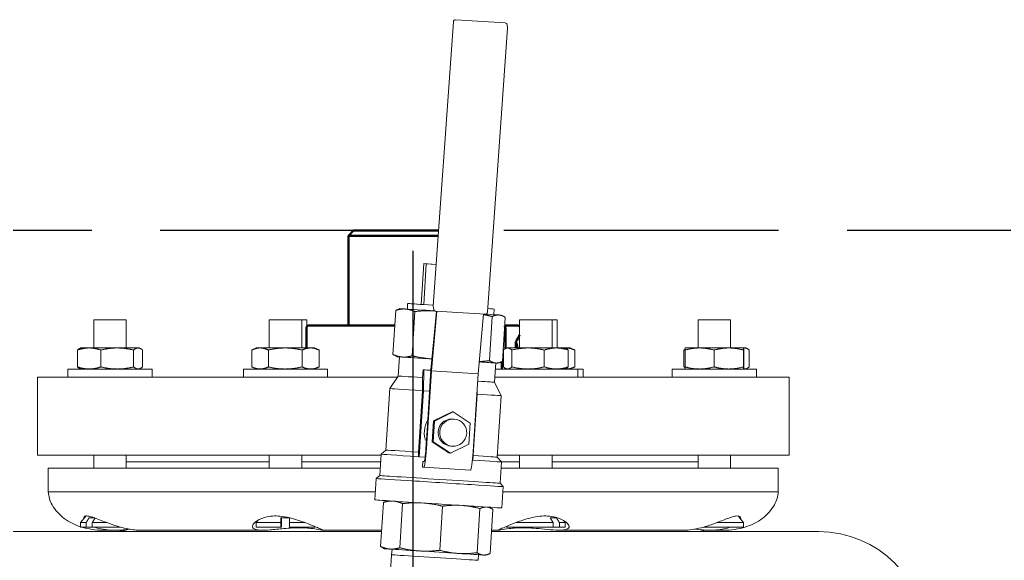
# Model space of a CAD drawing. Header units: inches. Extents: x 17 to 469, y 7 to 301.
# Drawn here: x 91.15 to 100.65, y 128.84 to 134.06 of the extents above; entities that cross this region are included whole.
import ezdxf

# ---------------------------------------------------------------- set-up
doc = ezdxf.new("R2010")
doc.units = ezdxf.units.IN
doc.header["$LTSCALE"] = 14
doc.header["$MEASUREMENT"] = 0
doc.linetypes.add('CHAIN', pattern=[0.7087, 0.4724, -0.0591, 0.1181, -0.0591])
doc.linetypes.add('DASHED_SPACE', pattern=[0.2067, 0.1654, -0.0413])
doc.layers.add('Centerline', color=5, linetype='CHAIN', lineweight=25, true_color=0x0000ff)
doc.layers.add('Sketch Geometry (ANSI)', color=7, linetype='Continuous', lineweight=25)
doc.layers.add('Visible (ANSI)', color=7, linetype='Continuous', lineweight=50)

msp = doc.modelspace()

# ---------------------------------------------------------------- linework, layer by layer
at = {"layer": 'Centerline', "ltscale": 0.952448}
msp.add_line((94.945344, 43.202517), (94.945344, 131.83052), dxfattribs=at)
at = {"layer": 'Sketch Geometry (ANSI)', "linetype": 'DASHED_SPACE', "ltscale": 1.144592}
msp.add_line((124.966047, 132.024211), (28.911648, 132.024211), dxfattribs=at)
at = {"layer": 'Visible (ANSI)', "linetype": 'Continuous', "lineweight": 18}
for p, q in [((95.137471, 131.299495), (95.331844, 134.039056)), ((95.354005, 134.058415), (95.830037, 134.027967)), ((95.853899, 133.980038), (95.849351, 134.010238)), ((95.659706, 131.23589), (95.85408, 133.975451)), ((95.047216, 131.705387), (95.022068, 131.312491)), ((95.070938, 131.703561), (95.045789, 131.310665)), ((95.047216, 131.705387), (95.165731, 131.697804)), ((95.070938, 131.703561), (95.047216, 131.705387)), ((95.165709, 131.697497), (95.070938, 131.703561)), ((94.776405, 131.254959), (94.74917, 130.829482)), ((94.816245, 131.271297), (94.790625, 131.261289)), ((94.889135, 131.266631), (94.890904, 131.320739)), ((94.960495, 131.242974), (94.933261, 130.817496)), ((95.045789, 131.310665), (95.022068, 131.312491)), ((95.137845, 131.304774), (95.045789, 131.310665)), ((95.115913, 130.681432), (95.168431, 131.246537)), ((95.172989, 131.246245), (95.119582, 130.671569)), ((95.142199, 131.264707), (95.137651, 131.294908)), ((95.637546, 131.21653), (95.161514, 131.246979)), ((95.721353, 131.213362), (95.726497, 131.267254)), ((92.176329, 131.164212), (91.863829, 131.164212)), ((91.863829, 130.892212), (91.863829, 131.164212)), ((92.176329, 130.892212), (92.176329, 131.164212)), ((93.868837, 131.164212), (93.556337, 131.164212)), ((93.556337, 130.892212), (93.556337, 131.164212)), ((93.868837, 130.892212), (93.868837, 131.164212)), ((93.91971, 131.164212), (93.868837, 131.164212)), ((93.91971, 131.1), (93.91971, 131.164212)), ((95.569648, 130.642781), (95.623056, 131.217457)), ((95.706686, 131.195245), (95.679452, 130.769767)), ((95.794243, 131.208697), (95.818764, 131.195293)), ((95.831678, 131.18746), (95.804444, 130.761982)), ((96.283478, 131.164212), (95.970978, 131.164212)), ((95.970978, 130.892212), (95.970978, 131.164212)), ((96.334351, 131.164212), (96.283478, 131.164212)), ((96.283478, 130.892212), (96.283478, 131.164212)), ((96.334351, 130.892212), (96.334351, 131.164212)), ((98.005787, 131.164212), (97.693287, 131.164212)), ((97.693287, 130.892212), (97.693287, 131.164212)), ((98.005787, 130.892212), (98.005787, 131.164212)), ((91.705384, 130.871905), (91.705384, 130.709519)), ((91.738579, 130.892212), (91.727954, 130.887258)), ((91.819299, 130.892212), (91.738579, 130.892212)), ((92.090561, 130.892212), (91.819299, 130.892212)), ((91.933213, 130.871905), (91.933213, 130.709519)), ((92.291341, 130.892212), (92.090561, 130.892212)), ((92.247908, 130.871905), (92.247908, 130.709519)), ((92.301579, 130.892212), (92.291341, 130.892212)), ((92.301579, 130.892212), (92.312203, 130.887258)), ((92.334773, 130.871905), (92.334773, 130.709519)), ((93.387551, 130.871905), (93.387551, 130.709519)), ((93.431087, 130.892212), (93.389156, 130.872659)), ((93.467582, 130.892212), (93.431087, 130.892212)), ((93.710131, 130.892212), (93.467582, 130.892212)), ((93.547613, 130.871905), (93.547613, 130.709519)), ((93.955136, 130.892212), (93.710131, 130.892212)), ((93.872649, 130.871905), (93.872649, 130.709519)), ((93.994087, 130.892212), (93.955136, 130.892212)), ((93.994087, 130.892212), (94.036018, 130.872659)), ((94.037623, 130.871905), (94.037623, 130.709519)), ((95.814001, 130.871905), (95.814001, 130.709519)), ((95.845728, 130.892212), (95.836466, 130.887893)), ((95.854694, 130.892212), (95.845728, 130.892212)), ((96.052, 130.892212), (95.854694, 130.892212)), ((95.895387, 130.871905), (95.895387, 130.709519)), ((96.324534, 130.892212), (96.052, 130.892212)), ((96.208613, 130.871905), (96.208613, 130.709519)), ((96.408728, 130.892212), (96.324534, 130.892212)), ((96.420649, 130.892212), (96.408728, 130.892212)), ((96.408728, 130.892212), (96.417989, 130.887893)), ((96.459601, 130.892212), (96.420649, 130.892212)), ((96.440454, 130.871905), (96.440454, 130.709519)), ((96.459601, 130.892212), (96.501532, 130.872659)), ((96.503136, 130.871905), (96.503136, 130.709519)), ((97.555914, 130.871905), (97.555914, 130.709519)), ((97.566629, 130.871905), (97.566629, 130.709519)), ((97.568037, 130.892212), (97.568026, 130.892207)), ((97.706665, 130.892212), (97.568037, 130.892212)), ((97.988154, 130.892212), (97.706665, 130.892212)), ((97.8467, 130.871905), (97.8467, 130.709519)), ((98.131026, 130.892212), (97.988154, 130.892212)), ((98.129608, 130.871905), (98.129608, 130.709519)), ((98.131037, 130.892212), (98.131026, 130.892212)), ((98.141871, 130.892212), (98.131037, 130.892212)), ((98.131037, 130.892212), (98.131047, 130.892207)), ((98.132444, 130.871905), (98.132444, 130.709519)), ((98.152109, 130.892212), (98.141871, 130.892212)), ((98.152109, 130.892212), (98.162733, 130.887258)), ((98.185304, 130.871905), (98.185304, 130.709519)), ((94.786606, 130.808244), (94.762084, 130.821648)), ((94.7992, 130.621458), (94.81105, 130.806594)), ((92.426079, 130.689212), (91.614079, 130.689212)), ((91.614079, 130.689212), (91.614079, 130.609212)), ((91.738579, 130.689212), (91.727954, 130.694166)), ((92.301579, 130.689212), (92.312203, 130.694166)), ((92.426079, 130.689212), (92.426079, 130.609212)), ((94.118587, 130.689212), (93.306587, 130.689212)), ((93.306587, 130.689212), (93.306587, 130.609212)), ((93.431087, 130.689212), (93.389156, 130.708765)), ((93.994087, 130.689212), (94.036018, 130.708765)), ((94.118587, 130.689212), (94.118587, 130.609212)), ((95.035377, 130.606115), (95.040206, 130.681548)), ((95.040206, 130.681548), (95.046467, 130.681103)), ((95.046467, 130.681103), (95.042761, 130.479296)), ((95.046467, 130.681103), (95.115609, 130.676681)), ((95.078162, 130.091639), (95.115913, 130.681432)), ((95.728298, 130.561989), (95.740149, 130.747124)), ((96.533228, 130.689212), (95.736442, 130.689212)), ((95.764604, 130.745644), (95.790223, 130.755652)), ((95.845728, 130.689212), (95.836466, 130.693531)), ((96.408728, 130.689212), (96.417989, 130.693531)), ((96.459601, 130.689212), (96.501532, 130.708765)), ((96.584101, 130.689212), (96.533228, 130.689212)), ((96.533228, 130.689212), (96.533228, 130.609212)), ((96.584101, 130.689212), (96.584101, 130.609212)), ((98.255537, 130.689212), (97.443537, 130.689212)), ((97.443537, 130.689212), (97.443537, 130.609212)), ((97.568037, 130.689212), (97.568026, 130.689217)), ((98.131037, 130.689212), (98.131047, 130.689217)), ((98.152109, 130.689212), (98.162733, 130.694166)), ((98.255537, 130.689212), (98.255537, 130.609212)), ((91.320344, 130.609212), (94.791044, 130.609212)), ((91.320344, 130.609212), (91.320344, 129.859212)), ((94.7992, 130.621459), (94.718567, 130.500382)), ((95.119582, 130.671569), (95.071551, 129.921183)), ((95.569648, 130.642781), (95.119582, 130.671569)), ((95.521617, 129.892395), (95.569648, 130.642781)), ((95.731321, 130.609212), (98.570344, 130.609212)), ((98.570344, 130.609212), (98.570344, 129.859212)), ((94.680642, 129.907885), (94.718567, 130.500382)), ((95.560338, 130.446189), (95.561655, 130.517896)), ((95.728298, 130.561989), (95.792837, 130.43162)), ((94.996116, 129.887418), (95.034041, 130.479915)), ((95.042761, 130.479296), (95.002049, 129.843246)), ((95.042761, 130.479296), (95.102729, 130.47546)), ((95.519625, 129.81014), (95.560338, 130.446189)), ((95.557078, 130.446398), (95.560338, 130.446189)), ((95.754912, 129.839122), (95.792837, 130.43162)), ((95.14079, 130.188267), (95.320309, 130.277448)), ((95.14935, 130.187659), (95.32887, 130.27684)), ((95.32887, 130.27684), (95.320309, 130.277448)), ((95.340268, 130.205439), (95.325287, 130.206504)), ((95.32887, 130.27684), (95.495555, 130.165514)), ((95.127956, 129.987759), (95.14079, 130.188267)), ((95.136516, 129.987151), (95.14935, 130.187659)), ((95.14935, 130.187659), (95.14079, 130.188267)), ((95.495555, 130.165514), (95.482721, 129.965006)), ((95.067271, 129.921487), (95.078162, 130.091639)), ((95.136516, 129.987151), (95.127956, 129.987759)), ((95.24417, 129.910142), (95.127956, 129.987759)), ((95.303201, 129.875825), (95.136516, 129.987151)), ((95.482721, 129.965006), (95.303201, 129.875825)), ((95.321764, 129.945096), (95.306783, 129.946161)), ((91.320344, 129.859212), (94.633797, 129.859212)), ((91.863829, 129.734212), (91.863829, 129.859212)), ((92.176329, 129.734212), (92.176329, 129.859212)), ((93.556337, 129.734212), (93.556337, 129.859212)), ((93.868837, 129.734212), (93.868837, 129.859212)), ((94.62113, 129.66132), (94.634303, 129.867121)), ((94.680642, 129.907885), (94.634303, 129.867121)), ((95.002049, 129.843246), (94.997212, 129.84359)), ((95.059583, 129.839566), (95.002049, 129.843246)), ((95.303201, 129.875825), (95.294436, 129.876448)), ((95.754912, 129.839123), (95.795676, 129.792784)), ((95.756198, 129.859212), (98.570344, 129.859212)), ((95.970978, 129.734212), (95.970978, 129.859212)), ((96.283478, 129.734212), (96.283478, 129.859212)), ((97.693287, 129.734212), (97.693287, 129.859212)), ((98.005787, 129.734212), (98.005787, 129.859212)), ((91.425344, 129.734212), (94.625795, 129.734212)), ((91.425344, 129.734212), (91.425344, 129.506014)), ((92.176329, 129.795033), (93.556337, 129.795033)), ((93.868837, 129.795033), (94.629689, 129.795033)), ((95.035524, 129.743974), (95.038994, 129.798185)), ((95.045967, 129.743232), (95.035524, 129.743974)), ((95.038994, 129.798185), (95.049437, 129.797443)), ((95.049786, 129.797495), (95.038994, 129.798185)), ((95.045975, 129.743232), (95.496041, 129.714444)), ((95.519625, 129.81014), (95.514792, 129.810449)), ((95.782503, 129.586982), (95.795676, 129.792783)), ((95.791927, 129.734212), (98.465344, 129.734212)), ((95.793697, 129.795033), (95.970978, 129.795033)), ((96.283478, 129.795033), (97.693287, 129.795033)), ((98.465344, 129.734212), (98.465344, 129.506014)), ((94.575438, 129.426912), (94.588611, 129.632713)), ((94.62113, 129.66132), (94.588611, 129.632714)), ((95.782503, 129.586982), (95.811109, 129.554464)), ((95.797936, 129.348663), (95.811109, 129.554464)), ((91.425344, 129.506014), (94.580501, 129.506014)), ((95.808008, 129.506014), (98.465344, 129.506014)), ((94.630614, 128.977272), (94.657848, 129.40275)), ((94.697237, 129.418911), (94.672069, 129.40908)), ((94.814705, 128.965287), (94.841939, 129.390764)), ((95.20004, 128.940552), (95.227274, 129.36603)), ((95.676112, 129.356255), (95.700208, 129.343084)), ((91.79129, 129.271766), (91.736079, 129.208252)), ((91.875184, 129.252212), (91.817912, 129.252212)), ((93.752472, 129.252212), (93.668475, 129.252212)), ((95.560896, 128.917558), (95.58813, 129.343035)), ((95.685887, 128.909773), (95.713121, 129.33525)), ((96.326924, 129.252212), (96.267011, 129.252212)), ((98.078434, 129.271641), (98.095323, 129.252212)), ((98.095323, 129.252212), (98.091332, 129.252212)), ((91.790305, 129.208252), (91.736079, 129.208252)), ((91.736079, 129.164212), (91.736079, 129.208252)), ((91.790305, 129.164212), (91.736079, 129.164212)), ((91.790305, 129.164212), (91.790305, 129.208252)), ((91.849181, 129.164212), (91.790305, 129.164212)), ((91.849181, 129.208252), (91.849181, 129.164212)), ((91.988913, 129.208252), (91.849181, 129.208252)), ((92.120273, 129.164212), (91.849181, 129.164212)), ((93.448058, 129.230651), (93.428587, 129.208252)), ((93.668138, 129.208252), (93.428587, 129.208252)), ((93.428587, 129.164212), (93.428587, 129.208252)), ((93.668138, 129.164212), (93.428587, 129.164212)), ((93.668138, 129.164212), (93.668138, 129.208252)), ((93.67304, 129.164212), (93.668138, 129.164212)), ((93.67304, 129.208252), (93.67304, 129.164212)), ((93.752134, 129.208252), (93.752134, 129.164212)), ((93.899397, 129.208252), (93.752134, 129.208252)), ((93.996587, 129.164212), (93.752134, 129.164212)), ((93.996587, 129.164212), (93.996587, 129.169612)), ((95.843228, 129.164212), (95.843228, 129.170831)), ((96.294141, 129.164212), (95.843228, 129.164212)), ((96.294141, 129.208252), (95.936416, 129.208252)), ((96.294141, 129.164212), (96.294141, 129.208252)), ((96.354054, 129.164212), (96.294141, 129.164212)), ((96.354054, 129.208252), (96.354054, 129.164212)), ((96.411228, 129.208252), (96.354054, 129.208252)), ((96.411228, 129.164212), (96.354054, 129.164212)), ((96.393254, 129.228928), (96.411228, 129.208252)), ((96.411228, 129.164212), (96.411228, 129.208252)), ((98.130037, 129.164212), (97.743773, 129.164212)), ((98.130037, 129.208252), (97.875543, 129.208252)), ((98.130037, 129.164212), (98.130037, 129.208252)), ((98.13077, 129.164212), (98.130037, 129.164212)), ((98.13077, 129.208252), (98.13077, 129.164212)), ((94.639804, 129.120844), (91.035344, 129.120844)), ((91.950144, 129.134212), (92.065545, 129.134212)), ((92.065545, 129.134212), (92.080354, 129.134212)), ((92.30181, 129.134212), (93.491249, 129.134212)), ((94.071812, 129.134212), (94.640659, 129.134212)), ((98.855344, 129.120844), (95.699398, 129.120844)), ((95.700253, 129.134212), (95.768742, 129.134212)), ((96.353517, 129.134212), (97.563899, 129.134212)), ((97.810333, 129.134212), (97.940544, 129.134212)), ((94.668049, 128.956035), (94.643528, 128.969439)), ((94.735795, 128.897478), (94.5505, 126.002615)), ((94.740925, 128.951227), (94.735795, 128.897478)), ((95.573153, 128.897957), (95.571388, 128.843993)), ((95.646047, 128.893435), (95.671667, 128.903443))]:
    msp.add_line(p, q, dxfattribs=at)
at = {"layer": 'Visible (ANSI)'}
for p, q in [((94.370344, 132.024211), (94.320344, 131.974211)), ((94.370344, 132.024211), (95.18889, 132.024211)), ((95.185342, 131.974211), (94.320344, 131.974211)), ((94.320344, 131.109212), (94.320344, 131.974211)), ((93.914094, 130.892212), (93.914094, 131.084212)), ((94.767076, 131.109212), (93.939094, 131.109212)), ((95.951594, 131.109212), (95.826669, 131.109212)), ((95.833472, 130.886391), (95.833472, 131.084212)), ((95.934345, 130.892212), (95.934345, 130.949881)), ((95.80044, 130.689212), (95.80044, 130.760047)), ((95.833472, 130.689212), (95.833472, 130.695034))]:
    msp.add_line(p, q, dxfattribs=at)
at = {"layer": 'Visible (ANSI)', "linetype": 'Continuous', "lineweight": 18}
for centre, radius, start, end in [((95.352672, 134.037578), 0.02088, 86.3401299, 175.9416318), ((95.828704, 134.007129), 0.02088, 8.5640902, 86.3401299), ((95.833252, 133.976928), 0.02088, 355.9416318, 8.5640902), ((95.158299, 131.298017), 0.02088, 175.9416318, 188.5640902), ((95.162847, 131.267817), 0.02088, 188.5640902, 266.3401299), ((95.638879, 131.237368), 0.02088, 266.3401299, 355.9416318), ((91.713857, 129.521212), 0.288913, 183.0153263, 209.3417204), ((98.176831, 129.521212), 0.288913, 330.6582796, 356.9846737), ((91.827477, 129.585081), 0.419254, 209.3417204, 233.6149039), ((98.063211, 129.585081), 0.419254, 306.3850961, 330.6582796), ((91.901668, 129.685767), 0.544322, 233.6149039, 252.289212), ((91.950144, 129.844589), 0.710378, 253.2893255, 270), ((97.940544, 129.844589), 0.710378, 270, 286.9731481), ((97.989019, 129.685767), 0.544322, 286.9731481, 306.3850961), ((92.061719, 129.538898), 0.418848, 273.528454, 289.10183), ((97.828968, 129.538898), 0.418848, 252.011788, 266.471546), ((98.855344, 128.084212), 1.036632, 270, 90)]:
    msp.add_arc(centre, radius, start, end, dxfattribs=at)
at = {"layer": 'Visible (ANSI)'}
for centre, start, end in [((93.939094, 131.084212), 90, 180), ((95.951594, 131.084212), 39.1630349, 90)]:
    msp.add_arc(centre, 0.025, start, end, dxfattribs=at)
at = {"layer": 'Visible (ANSI)', "linetype": 'Continuous', "lineweight": 18}
for centre, major_axis, ratio, start_param, end_param in [((95.305244, 131.239997), (-0.488999, 0.0313), 0.00055745, 5.96955832, 6.75495648), ((95.305244, 131.239997), (-0.488999, 0.0313), 0.00055745, 5.73017881, 5.96955832), ((95.305244, 131.239997), (0.488999, -0.0313), 0.00055745, 3.6133633, 4.39547489), ((95.3087, 131.293997), (-0.417797, 0.026742), 0.00055745, 5.46847674, 7.43271235), ((95.3087, 131.293997), (0.417797, -0.026742), 0.00055745, 5.72112586, 6.84523705), ((95.305244, 131.239997), (0.488999, -0.0313), 0.00055745, 5.48502107, 5.96955832), ((95.305244, 131.239997), (-0.488999, 0.0313), 0.00055745, 3.6133633, 3.69459865), ((95.305244, 131.239997), (0.488999, -0.0313), 0.00055745, 5.96955832, 6.75495648), ((95.275605, 130.776944), (-0.488999, 0.0313), 0.00055745, 0.00119546, 0.47177118), ((95.275605, 130.776944), (-0.488999, 0.0313), 0.00055745, 0.47177118, 1.25716934), ((95.275605, 130.776944), (-0.488999, 0.0313), 0.00055745, 1.25716934, 1.2591701), ((95.268577, 130.667157), (0.464549, -0.029735), 0.00055745, 4.19850054, 4.37688356), ((95.275605, 130.776944), (0.488999, -0.0313), 0.00055745, 5.38508355, 5.96955832), ((95.275605, 130.776944), (0.488999, -0.0313), 0.00055745, 5.96955832, 6.28198985), ((95.263749, 130.591724), (-0.464549, 0.029735), 0.00055745, 0.00000188, 1.05690922), ((95.255702, 130.466001), (-0.537135, 0.034381), 0.00055745, 6.28286346, 7.42863064), ((95.263749, 130.591724), (0.464549, -0.029735), 0.00055745, 5.4183861, 6.28318531), ((95.255702, 130.466001), (0.537135, -0.034381), 0.00055745, 5.31546817, 6.28350715), ((95.316035, 130.076332), (-0.009252, -0.130172), 0.99687528, 3.14159265, 6.28318531), ((95.276994, 130.079107), (-0.016037, -0.225631), 0.99687528, 4.23196082, 5.2069314), ((95.057421, 129.922187), (-0.011447, -0.178956), 0.07898971, 6.28262611, 7.85342244), ((95.057421, 129.922187), (-0.007979, -0.124745), 0.07898971, 6.28262611, 7.85342244), ((95.214989, 129.829952), (-0.580687, 0.037169), 0.00055745, 6.28262786, 7.46958367), ((95.217777, 129.873504), (-0.537135, 0.034381), 0.00055745, 0.0000019, 1.14544644), ((95.230041, 129.911146), (-0.297847, 0.198636), 0.01957533, 4.50753952, 4.67799147), ((95.507488, 129.893399), (-0.011447, -0.178956), 0.07898971, 0, 1.57023713), ((95.217777, 129.873504), (0.537135, -0.034381), 0.00055745, 5.31547484, 6.28318531), ((95.214989, 129.829952), (0.580687, -0.037169), 0.00055745, 5.26469015, 6.28374276), ((95.19986, 129.593589), (-0.611249, 0.039125), 0.00055745, 6.28262786, 9.42533541), ((95.201816, 129.624151), (-0.580687, 0.037169), 0.00055745, 0.00000192, 3.14159457), ((95.186687, 129.387787), (-0.611249, 0.039125), 0.00055745, 0.00000191, 3.14159456), ((95.157048, 128.924735), (-0.488999, 0.0313), 0.00055745, 0.00119546, 0.47177118), ((95.157048, 128.924735), (-0.488999, 0.0313), 0.00055745, 0.47177118, 1.25716934), ((95.153592, 128.870735), (0.417797, -0.026742), 0.00055745, 3.14157523, 6.28320273), ((95.157048, 128.924735), (-0.488999, 0.0313), 0.00055745, 1.25716944, 2.04256764), ((95.157048, 128.924735), (0.488999, -0.0313), 0.00055745, 5.18416016, 5.96955832), ((95.157048, 128.924735), (0.488999, -0.0313), 0.00055745, 5.96955832, 6.28198985)]:
    msp.add_ellipse(centre, major_axis=major_axis, ratio=ratio, start_param=start_param, end_param=end_param, dxfattribs=at)
at = {"layer": 'Visible (ANSI)'}
msp.add_ellipse((95.795568, 130.859212), major_axis=(0, 0.1875), ratio=0.84557986, start_param=4.88931051, end_param=5.21711266, dxfattribs=at)
at = {"layer": 'Visible (ANSI)', "linetype": 'Continuous', "lineweight": 18}
msp.add_ellipse((95.331016, 130.075268), major_axis=(0.009252, 0.130172), ratio=0.99687528, dxfattribs=at)
for points, weights in [([(94.869653, 131.267754), (94.825451, 131.270632), (94.776405, 131.254959)], [1, 1.0562990584, 1.07162109099]), ([(94.776405, 131.254959), (94.783645, 131.258562), (94.790625, 131.261289)], [1.07162109099, 1.06829050345, 1.06302371965]), ([(94.960495, 131.242974), (94.913854, 131.264876), (94.869653, 131.267754)], [1.07162109099, 1.0562990584, 1]), ([(95.15284, 131.249491), (95.061041, 131.255235), (94.960495, 131.242974)], [1.00087659266, 1.05641868253, 1.07162109099]), ([(95.706686, 131.195245), (95.663663, 131.206753), (95.622735, 131.214006)], [1.07162109099, 1.06444578762, 1.04828403338]), ([(95.770385, 131.21014), (95.740373, 131.212009), (95.706686, 131.195245)], [1, 1.0562990584, 1.07162109099]), ([(95.831678, 131.18746), (95.800396, 131.20827), (95.770385, 131.21014)], [1.07162109099, 1.0562990584, 1]), ([(91.819299, 130.892212), (91.766431, 130.892212), (91.705384, 130.871905)], [1, 1.0379548493, 1]), ([(91.705384, 130.871905), (91.717271, 130.882276), (91.727954, 130.887258)], [1, 1.01903065952, 1.01897727532]), ([(91.933213, 130.871905), (91.872167, 130.892212), (91.819299, 130.892212)], [1, 1.0379548493, 1]), ([(92.090561, 130.892212), (92.017536, 130.892212), (91.933213, 130.871905)], [1, 1.0379548493, 1]), ([(92.247908, 130.871905), (92.163586, 130.892212), (92.090561, 130.892212)], [1, 1.0379548493, 1]), ([(92.291341, 130.892212), (92.271184, 130.892212), (92.247908, 130.871905)], [1, 1.0379548493, 1]), ([(92.334773, 130.871905), (92.311498, 130.892212), (92.291341, 130.892212)], [1, 1.0379548493, 1]), ([(93.467582, 130.892212), (93.43044, 130.892212), (93.387551, 130.871905)], [1, 1.0379548493, 1]), ([(93.547613, 130.871905), (93.504724, 130.892212), (93.467582, 130.892212)], [1, 1.0379548493, 1]), ([(93.710131, 130.892212), (93.634706, 130.892212), (93.547613, 130.871905)], [1, 1.0379548493, 1]), ([(93.872649, 130.871905), (93.785555, 130.892212), (93.710131, 130.892212)], [1, 1.0379548493, 1]), ([(93.955136, 130.892212), (93.916853, 130.892212), (93.872649, 130.871905)], [1, 1.0379548493, 1]), ([(94.037623, 130.871905), (93.993418, 130.892212), (93.955136, 130.892212)], [1, 1.0379548493, 1]), ([(94.036018, 130.872659), (94.036819, 130.872286), (94.037623, 130.871905)], [1.00134783282, 1.00068632708, 1]), ([(95.854694, 130.892212), (95.835808, 130.892212), (95.814001, 130.871905)], [1, 1.0379548493, 1]), ([(95.895387, 130.871905), (95.87358, 130.892212), (95.854694, 130.892212)], [1, 1.0379548493, 1]), ([(96.052, 130.892212), (95.979316, 130.892212), (95.895387, 130.871905)], [1, 1.0379548493, 1]), ([(96.208613, 130.871905), (96.124684, 130.892212), (96.052, 130.892212)], [1, 1.0379548493, 1]), ([(96.324534, 130.892212), (96.270735, 130.892212), (96.208613, 130.871905)], [1, 1.0379548493, 1]), ([(96.440454, 130.871905), (96.378332, 130.892212), (96.324534, 130.892212)], [1, 1.0379548493, 1]), ([(96.420649, 130.892212), (96.415119, 130.892212), (96.409572, 130.891818)], [1, 1.00531032451, 1.00913469679]), ([(96.417989, 130.887893), (96.428596, 130.882947), (96.440454, 130.871905)], [1.01888705873, 1.02028697131, 1]), ([(96.503136, 130.871905), (96.458932, 130.892212), (96.420649, 130.892212)], [1, 1.0379548493, 1]), ([(96.501532, 130.872659), (96.502332, 130.872286), (96.503136, 130.871905)], [1.00134783282, 1.00068632708, 1]), ([(97.555914, 130.871905), (97.561616, 130.87688), (97.566991, 130.880585)], [1, 1.0090383393, 1.01377200719]), ([(97.566764, 130.875382), (97.561402, 130.873731), (97.555914, 130.871905)], [1.00602302446, 1.00329810217, 1]), ([(97.566629, 130.871905), (97.567378, 130.891905), (97.568026, 130.892207)], [1, 1.03735902917, 1.00117293374]), ([(97.706665, 130.892212), (97.641674, 130.892212), (97.566629, 130.871905)], [1, 1.0379548493, 1]), ([(97.8467, 130.871905), (97.771655, 130.892212), (97.706665, 130.892212)], [1, 1.0379548493, 1]), ([(97.988154, 130.892212), (97.922505, 130.892212), (97.8467, 130.871905)], [1, 1.0379548493, 1]), ([(98.129608, 130.871905), (98.053803, 130.892212), (97.988154, 130.892212)], [1, 1.0379548493, 1]), ([(98.131026, 130.892212), (98.130368, 130.892212), (98.129608, 130.871905)], [1, 1.0379548493, 1]), ([(98.132444, 130.871905), (98.131684, 130.892212), (98.131026, 130.892212)], [1, 1.0379548493, 1]), ([(98.141871, 130.892212), (98.136645, 130.892212), (98.131369, 130.890939)], [1, 1.00957055719, 1.01431456038]), ([(98.185304, 130.871905), (98.162028, 130.892212), (98.141871, 130.892212)], [1, 1.0379548493, 1]), ([(94.762084, 130.821648), (94.755697, 130.82514), (94.74917, 130.829482)], [1.06333022529, 1.06838794082, 1.07162109099]), ([(94.74917, 130.829482), (94.795812, 130.807579), (94.840013, 130.804701)], [1.07162109099, 1.0562990584, 1]), ([(94.840013, 130.804701), (94.884215, 130.801824), (94.933261, 130.817496)], [1, 1.0562990584, 1.07162109099]), ([(94.933261, 130.817496), (95.032204, 130.792281), (95.124727, 130.786342)], [1.07162109099, 1.0562990584, 1]), ([(95.124727, 130.786342), (95.125192, 130.786312), (95.125658, 130.786282)], [1, 1.00026821372, 1.0005354974]), ([(95.580661, 130.761276), (95.628377, 130.762878), (95.679452, 130.769767)], [1.04302723394, 1.06332733137, 1.07162109099]), ([(95.679452, 130.769767), (95.710734, 130.748956), (95.740746, 130.747087)], [1.07162109099, 1.0562990584, 1]), ([(91.705384, 130.709519), (91.766431, 130.689212), (91.819299, 130.689212)], [1, 1.0379548493, 1]), ([(91.727954, 130.694166), (91.717271, 130.699148), (91.705384, 130.709519)], [1.01897727532, 1.01903065952, 1]), ([(91.819299, 130.689212), (91.872167, 130.689212), (91.933213, 130.709519)], [1, 1.0379548493, 1]), ([(91.933213, 130.709519), (92.017536, 130.689212), (92.090561, 130.689212)], [1, 1.0379548493, 1]), ([(92.090561, 130.689212), (92.163586, 130.689212), (92.247908, 130.709519)], [1, 1.0379548493, 1]), ([(92.247908, 130.709519), (92.271184, 130.689212), (92.291341, 130.689212)], [1, 1.0379548493, 1]), ([(92.291341, 130.689212), (92.311498, 130.689212), (92.334773, 130.709519)], [1, 1.0379548493, 1]), ([(93.387551, 130.709519), (93.43044, 130.689212), (93.467582, 130.689212)], [1, 1.0379548493, 1]), ([(93.467582, 130.689212), (93.504724, 130.689212), (93.547613, 130.709519)], [1, 1.0379548493, 1]), ([(93.547613, 130.709519), (93.634706, 130.689212), (93.710131, 130.689212)], [1, 1.0379548493, 1]), ([(93.710131, 130.689212), (93.785555, 130.689212), (93.872649, 130.709519)], [1, 1.0379548493, 1]), ([(93.872649, 130.709519), (93.916853, 130.689212), (93.955136, 130.689212)], [1, 1.0379548493, 1]), ([(93.955136, 130.689212), (93.993418, 130.689212), (94.037623, 130.709519)], [1, 1.0379548493, 1]), ([(94.037623, 130.709519), (94.036819, 130.709138), (94.036018, 130.708765)], [1, 1.00068632708, 1.00134783282]), ([(95.740746, 130.747087), (95.770757, 130.745218), (95.804444, 130.761982)], [1, 1.0562990584, 1.07162109099]), ([(95.814001, 130.709519), (95.835808, 130.689212), (95.854694, 130.689212)], [1, 1.0379548493, 1]), ([(95.854694, 130.689212), (95.87358, 130.689212), (95.895387, 130.709519)], [1, 1.0379548493, 1]), ([(95.895387, 130.709519), (95.979316, 130.689212), (96.052, 130.689212)], [1, 1.0379548493, 1]), ([(96.052, 130.689212), (96.124684, 130.689212), (96.208613, 130.709519)], [1, 1.0379548493, 1]), ([(96.208613, 130.709519), (96.270735, 130.689212), (96.324534, 130.689212)], [1, 1.0379548493, 1]), ([(96.324534, 130.689212), (96.378332, 130.689212), (96.440454, 130.709519)], [1, 1.0379548493, 1]), ([(96.409572, 130.689606), (96.415119, 130.689212), (96.420649, 130.689212)], [1.00913469679, 1.00531032451, 1]), ([(96.440454, 130.709519), (96.428596, 130.698477), (96.417989, 130.693531)], [1, 1.02028697131, 1.01888705873]), ([(96.420649, 130.689212), (96.458932, 130.689212), (96.503136, 130.709519)], [1, 1.0379548493, 1]), ([(96.503136, 130.709519), (96.502332, 130.709138), (96.501532, 130.708765)], [1, 1.00068632708, 1.00134783282]), ([(97.566991, 130.700839), (97.561616, 130.704545), (97.555914, 130.709519)], [1.01377200719, 1.0090383393, 1]), ([(97.555914, 130.709519), (97.561402, 130.707693), (97.566764, 130.706042)], [1, 1.00329810217, 1.00602302446]), ([(97.568026, 130.689217), (97.567378, 130.689519), (97.566629, 130.709519)], [1.00117293374, 1.03735902917, 1]), ([(97.566629, 130.709519), (97.641674, 130.689212), (97.706665, 130.689212)], [1, 1.0379548493, 1]), ([(97.706665, 130.689212), (97.771655, 130.689212), (97.8467, 130.709519)], [1, 1.0379548493, 1]), ([(97.8467, 130.709519), (97.922505, 130.689212), (97.988154, 130.689212)], [1, 1.0379548493, 1]), ([(97.988154, 130.689212), (98.053803, 130.689212), (98.129608, 130.709519)], [1, 1.0379548493, 1]), ([(98.129608, 130.709519), (98.130368, 130.689212), (98.131026, 130.689212)], [1, 1.0379548493, 1]), ([(98.131026, 130.689212), (98.131684, 130.689212), (98.132444, 130.709519)], [1, 1.0379548493, 1]), ([(98.131369, 130.690485), (98.136645, 130.689212), (98.141871, 130.689212)], [1.01431456038, 1.00957055719, 1]), ([(98.141871, 130.689212), (98.162028, 130.689212), (98.185304, 130.709519)], [1, 1.0379548493, 1]), ([(95.034041, 130.479915), (95.034866, 130.549278), (95.035377, 130.606115)], [1, 1.00361912604, 1]), ([(94.997212, 129.84359), (94.996658, 129.866592), (94.996116, 129.887418)], [1, 1.0009720909, 1.00000480453]), ([(94.743912, 129.415893), (94.703059, 129.417197), (94.657848, 129.40275)], [1.00740285496, 1.04990218399, 1.05740736242]), ([(94.657848, 129.40275), (94.665088, 129.406353), (94.672069, 129.40908)], [1.05740736242, 1.05564784052, 1.05196494896]), ([(94.841939, 129.390764), (94.798829, 129.411009), (94.758037, 129.414981)], [1.05740736242, 1.04988205508, 1.00717463654]), ([(95.024173, 129.39786), (94.937154, 129.402376), (94.841939, 129.390764)], [1.00577148807, 1.04975925876, 1.05740736242]), ([(95.227274, 129.36603), (95.134281, 129.389729), (95.047363, 129.396372)], [1.05740736242, 1.04975615875, 1.00573582291]), ([(95.397817, 129.373952), (95.316412, 129.378052), (95.227274, 129.36603)], [1.00586984705, 1.0497678135, 1.05740736242]), ([(95.58813, 129.343035), (95.501307, 129.366259), (95.420094, 129.372531)], [1.05740736242, 1.04977281292, 1.00592728635]), ([(95.646696, 129.358118), (95.619046, 129.358421), (95.58813, 129.343035)], [1.00777303754, 1.04993492905, 1.05740736242]), ([(95.713121, 129.33525), (95.68452, 129.354278), (95.657156, 129.357455)], [1.05740736242, 1.04996260189, 1.00808484011]), ([(91.790305, 129.208252), (91.805104, 129.231858), (91.817912, 129.252212)], [1, 1.00267954782, 1]), ([(91.87649, 129.251738), (91.863809, 129.231585), (91.849181, 129.208252)], [1.00006147459, 1.00264844961, 1]), ([(93.668138, 129.208252), (93.668319, 129.231858), (93.668475, 129.252212)], [1, 1.00267954782, 1]), ([(93.672702, 129.252212), (93.672859, 129.231858), (93.67304, 129.208252)], [1, 1.00267954782, 1]), ([(93.752472, 129.252212), (93.752315, 129.231858), (93.752134, 129.208252)], [1, 1.00267954782, 1]), ([(96.294141, 129.208252), (96.279598, 129.231858), (96.267011, 129.252212)], [1, 1.00267954782, 1]), ([(96.326924, 129.252212), (96.339511, 129.231858), (96.354054, 129.208252)], [1, 1.00267954782, 1]), ([(98.130037, 129.208252), (98.109289, 129.231858), (98.091332, 129.252212)], [1, 1.00267954782, 1]), ([(98.092065, 129.252212), (98.110022, 129.231858), (98.13077, 129.208252)], [1, 1.00267954782, 1]), ([(94.643528, 128.969439), (94.63714, 128.972931), (94.630614, 128.977272)], [1.05217908942, 1.05569938826, 1.05740736242]), ([(94.630614, 128.977272), (94.677255, 128.95537), (94.721457, 128.952492)], [1.05740736242, 1.04927042368, 1]), ([(94.721457, 128.952492), (94.765659, 128.949614), (94.814705, 128.965287)], [1, 1.04927042368, 1.05740736242]), ([(94.814705, 128.965287), (94.913648, 128.940071), (95.00617, 128.934132)], [1.05740736242, 1.04927042368, 1]), ([(95.00617, 128.934132), (95.098692, 128.928193), (95.20004, 128.940552)], [1, 1.04927042368, 1.05740736242]), ([(95.20004, 128.940552), (95.292621, 128.915789), (95.379266, 128.910268)], [1.05740736242, 1.04927042368, 1]), ([(95.379266, 128.910268), (95.46591, 128.904746), (95.560896, 128.917558)], [1, 1.04927042368, 1.05740736242]), ([(95.560896, 128.917558), (95.592178, 128.896747), (95.622189, 128.894878)], [1.05740736242, 1.04927042368, 1]), ([(95.622189, 128.894878), (95.652201, 128.893009), (95.685887, 128.909773)], [1, 1.04927042368, 1.05740736242])]:
    msp.add_rational_spline(points, weights, degree=2, dxfattribs=at)
at = {"layer": 'Visible (ANSI)'}
for points, knots in [([(95.833472, 131.084212), (95.833472, 131.087297), (95.832861, 131.090928), (95.830863, 131.096628), (95.829124, 131.099707), (95.826962, 131.102262), (95.826623, 131.102633), (95.826267, 131.102996)], [-0.3762535024, -0.3762535024, -0.3762535024, -0.3762535024, -0.3527466528, -0.3527466528, -0.3292343939, -0.3292343939, -0.3252016502, -0.3252016502, -0.3252016502, -0.3252016502]), ([(95.970972, 131.019969), (95.965565, 131.006271), (95.956334, 130.988411), (95.942018, 130.963199), (95.938316, 130.956821), (95.934345, 130.949881)], [-0.833308238, -0.833308238, -0.833308238, -0.833308238, -0.457941152, -0.457941152, -0.347704705, -0.347704705, -0.347704705, -0.347704705])]:
    msp.add_open_spline(points, degree=3, knots=knots, dxfattribs=at)
at = {"layer": 'Visible (ANSI)', "linetype": 'Continuous', "lineweight": 18}
for points, knots in [([(91.767164, 129.247561), (91.766281, 129.253709), (91.767518, 129.259075), (91.774743, 129.267991), (91.781491, 129.270996), (91.799934, 129.272446), (91.811107, 129.271166), (91.842238, 129.263932), (91.863601, 129.256606), (91.887806, 129.247561)], [-0.853530108, -0.853530108, -0.853530108, -0.853530108, -0.673931626, -0.673931626, -0.462453658, -0.462453658, -0.264803427, -0.264803427, -0.000211713, -0.000211713, -0.000211713, -0.000211713]), ([(93.4832, 129.247561), (93.498676, 129.253709), (93.51587, 129.259075), (93.55643, 129.267991), (93.580167, 129.270996), (93.628985, 129.272446), (93.653428, 129.271166), (93.712042, 129.263932), (93.746132, 129.256606), (93.779649, 129.247561)], [-0.853530108, -0.853530108, -0.853530108, -0.853530108, -0.673931626, -0.673931626, -0.462453658, -0.462453658, -0.264803427, -0.264803427, -0.000211713, -0.000211713, -0.000211713, -0.000211713]), ([(96.055741, 129.247561), (96.078509, 129.253709), (96.101587, 129.259075), (96.151723, 129.267991), (96.178546, 129.270996), (96.229141, 129.272446), (96.252536, 129.271166), (96.304298, 129.263932), (96.331145, 129.256606), (96.354341, 129.247561)], [-0.853530108, -0.853530108, -0.853530108, -0.853530108, -0.673931626, -0.673931626, -0.462453658, -0.462453658, -0.264803427, -0.264803427, -0.000211713, -0.000211713, -0.000211713, -0.000211713]), ([(97.977826, 129.247561), (97.994549, 129.253709), (98.009993, 129.259075), (98.040336, 129.267991), (98.054531, 129.270996), (98.077266, 129.272446), (98.085909, 129.271166), (98.100496, 129.263932), (98.104374, 129.256606), (98.103661, 129.247561)], [-0.853530108, -0.853530108, -0.853530108, -0.853530108, -0.673931626, -0.673931626, -0.462453658, -0.462453658, -0.264803427, -0.264803427, -0.000211713, -0.000211713, -0.000211713, -0.000211713]), ([(92.065545, 129.134212), (92.058873, 129.134212), (92.052157, 129.134292), (92.013743, 129.135262), (91.982591, 129.138036), (91.922075, 129.148173), (91.894176, 129.155497), (91.869891, 129.164212)], [-0.554474127, -0.554474127, -0.554474127, -0.554474127, -0.502920157, -0.502920157, -0.261137559, -0.261137559, -0.009124832, -0.009124832, -0.009124832, -0.009124832]), ([(91.887806, 129.247561), (91.90765, 129.240146), (91.929397, 129.23148), (91.972664, 129.214472), (91.993964, 129.206187), (92.048247, 129.186248), (92.082384, 129.174696), (92.11685, 129.165155)], [-0.676925671, -0.676925671, -0.676925671, -0.676925671, -0.460674817, -0.460674817, -0.272898687, -0.272898687, -0.000063868, -0.000063868, -0.000063868, -0.000063868]), ([(92.11685, 129.165155), (92.14292, 129.157937), (92.168844, 129.151602), (92.217895, 129.141796), (92.240487, 129.138358), (92.276146, 129.134873), (92.289779, 129.134212), (92.30181, 129.134212)], [-2.871544461, -2.871544461, -2.871544461, -2.871544461, -2.678099034, -2.678099034, -2.491240177, -2.491240177, -2.352656407, -2.352656407, -2.352656407, -2.352656407]), ([(93.394171, 129.165155), (93.391568, 129.175708), (93.397699, 129.188723), (93.425567, 129.218083), (93.450867, 129.234718), (93.4832, 129.247561)], [-0.679255692, -0.679255692, -0.679255692, -0.679255692, -0.375783136, -0.375783136, -0.000065342, -0.000065342, -0.000065342, -0.000065342]), ([(93.491249, 129.134212), (93.485933, 129.134212), (93.480765, 129.134292), (93.45229, 129.135262), (93.43335, 129.138036), (93.404659, 129.148358), (93.396424, 129.156025), (93.394171, 129.165155)], [-0.554474127, -0.554474127, -0.554474127, -0.554474127, -0.502920157, -0.502920157, -0.261137559, -0.261137559, -0.000088707, -0.000088707, -0.000088707, -0.000088707]), ([(94.071812, 129.134212), (94.070347, 129.134212), (94.067845, 129.134538), (94.054314, 129.136809), (94.036432, 129.140569), (93.992005, 129.147878), (93.966435, 129.151385), (93.920419, 129.155364), (93.901792, 129.156494), (93.866436, 129.157629), (93.849998, 129.157803), (93.815086, 129.157443), (93.796567, 129.156856), (93.751108, 129.154588), (93.723891, 129.152544), (93.649616, 129.145971), (93.604144, 129.140902), (93.537283, 129.135572), (93.513019, 129.134212), (93.491249, 129.134212)], [-2.35265641, -2.35265641, -2.35265641, -2.35265641, -2.25525718, -2.25525718, -1.97449633, -1.97449633, -1.71890116, -1.71890116, -1.56172628, -1.56172628, -1.43340495, -1.43340495, -1.29589243, -1.29589243, -1.10120059, -1.10120059, -0.76557992, -0.76557992, -0.55447413, -0.55447413, -0.55447413, -0.55447413]), ([(93.779649, 129.247561), (93.807129, 129.240146), (93.834289, 129.23148), (93.883114, 129.214472), (93.905175, 129.206187), (93.956316, 129.186248), (93.984266, 129.174696), (94.007397, 129.165155)], [-0.676925671, -0.676925671, -0.676925671, -0.676925671, -0.460674817, -0.460674817, -0.272898687, -0.272898687, -0.000063868, -0.000063868, -0.000063868, -0.000063868]), ([(94.007397, 129.165155), (94.024894, 129.157937), (94.039636, 129.151602), (94.061474, 129.141796), (94.068545, 129.138358), (94.073884, 129.134873), (94.073896, 129.134212), (94.071812, 129.134212)], [-2.871544461, -2.871544461, -2.871544461, -2.871544461, -2.678099034, -2.678099034, -2.491240177, -2.491240177, -2.352656407, -2.352656407, -2.352656407, -2.352656407]), ([(95.768742, 129.134212), (95.767896, 129.134212), (95.767304, 129.134292), (95.765448, 129.135262), (95.769815, 129.138036), (95.790863, 129.148358), (95.808004, 129.156025), (95.829706, 129.165155)], [-0.554474127, -0.554474127, -0.554474127, -0.554474127, -0.502920157, -0.502920157, -0.261137559, -0.261137559, -0.000088707, -0.000088707, -0.000088707, -0.000088707]), ([(96.353517, 129.134212), (96.34299, 129.134212), (96.331788, 129.134538), (96.286052, 129.136809), (96.248359, 129.140569), (96.174262, 129.147878), (96.138116, 129.151385), (96.080641, 129.155364), (96.058968, 129.156494), (96.020448, 129.157629), (96.003458, 129.157803), (95.969205, 129.157443), (95.952025, 129.156856), (95.91223, 129.154588), (95.890345, 129.152544), (95.836196, 129.145971), (95.809121, 129.140902), (95.779936, 129.135572), (95.772207, 129.134212), (95.768742, 129.134212)], [-2.35265641, -2.35265641, -2.35265641, -2.35265641, -2.25525718, -2.25525718, -1.97449633, -1.97449633, -1.71890116, -1.71890116, -1.56172628, -1.56172628, -1.43340495, -1.43340495, -1.29589243, -1.29589243, -1.10120059, -1.10120059, -0.76557992, -0.76557992, -0.55447413, -0.55447413, -0.55447413, -0.55447413]), ([(95.829706, 129.165155), (95.854792, 129.175708), (95.885876, 129.188723), (95.961537, 129.218083), (96.008172, 129.234718), (96.055741, 129.247561)], [-0.679255692, -0.679255692, -0.679255692, -0.679255692, -0.375783136, -0.375783136, -0.000065342, -0.000065342, -0.000065342, -0.000065342]), ([(96.447381, 129.165155), (96.446055, 129.157937), (96.440979, 129.151602), (96.422811, 129.141796), (96.410219, 129.138358), (96.382111, 129.134873), (96.368495, 129.134212), (96.353517, 129.134212)], [-2.871544461, -2.871544461, -2.871544461, -2.871544461, -2.678099034, -2.678099034, -2.491240177, -2.491240177, -2.352656407, -2.352656407, -2.352656407, -2.352656407]), ([(96.354341, 129.247561), (96.373358, 129.240146), (96.390022, 129.23148), (96.415804, 129.214472), (96.425703, 129.206187), (96.443744, 129.186248), (96.449134, 129.174696), (96.447381, 129.165155)], [-0.676925671, -0.676925671, -0.676925671, -0.676925671, -0.460674817, -0.460674817, -0.272898687, -0.272898687, -0.000063868, -0.000063868, -0.000063868, -0.000063868]), ([(97.563899, 129.134212), (97.568019, 129.134212), (97.572349, 129.134292), (97.5982, 129.135262), (97.623315, 129.138036), (97.681773, 129.148358), (97.71425, 129.156025), (97.747193, 129.165155)], [-0.554474127, -0.554474127, -0.554474127, -0.554474127, -0.502920157, -0.502920157, -0.261137559, -0.261137559, -0.000088707, -0.000088707, -0.000088707, -0.000088707]), ([(97.747193, 129.165155), (97.785274, 129.175708), (97.823102, 129.188723), (97.902234, 129.218083), (97.942886, 129.234718), (97.977826, 129.247561)], [-0.679255692, -0.679255692, -0.679255692, -0.679255692, -0.375783136, -0.375783136, -0.000065342, -0.000065342, -0.000065342, -0.000065342]), ([(98.004933, 129.164212), (97.986196, 129.157385), (97.965141, 129.151384), (97.918669, 129.141796), (97.89379, 129.138358), (97.848699, 129.134873), (97.829432, 129.134212), (97.810333, 129.134212)], [-2.86307566, -2.86307566, -2.86307566, -2.86307566, -2.678099034, -2.678099034, -2.491240177, -2.491240177, -2.352656407, -2.352656407, -2.352656407, -2.352656407]), ([(92.206953, 129.144091), (92.187273, 129.141697), (92.166408, 129.1394), (92.119454, 129.135572), (92.092867, 129.134212), (92.065545, 129.134212)], [-0.947178436, -0.947178436, -0.947178436, -0.947178436, -0.765579916, -0.765579916, -0.554474127, -0.554474127, -0.554474127, -0.554474127]), ([(92.080354, 129.134212), (92.093777, 129.134212), (92.107117, 129.134538), (92.14509, 129.136224), (92.168801, 129.13821), (92.191069, 129.14052)], [-2.352656407, -2.352656407, -2.352656407, -2.352656407, -2.255257183, -2.255257183, -2.071910836, -2.071910836, -2.071910836, -2.071910836]), ([(97.810333, 129.134212), (97.79691, 129.134212), (97.783571, 129.134538), (97.732422, 129.136809), (97.696997, 129.140569), (97.664118, 129.14455), (97.662843, 129.144705), (97.661574, 129.14486)], [-2.352656407, -2.352656407, -2.352656407, -2.352656407, -2.255257183, -2.255257183, -1.974496331, -1.974496331, -1.963106578, -1.963106578, -1.963106578, -1.963106578])]:
    msp.add_open_spline(points, degree=3, knots=knots, dxfattribs=at)
for points in [[(91.76772, 129.244652), (91.767486, 129.245641), (91.7673, 129.246612), (91.767164, 129.247561)], [(98.103661, 129.247561), (98.103486, 129.245338), (98.10304, 129.243003), (98.102323, 129.240577)]]:
    msp.add_open_spline(points, degree=3, dxfattribs=at)

doc.saveas('drawing.dxf')
